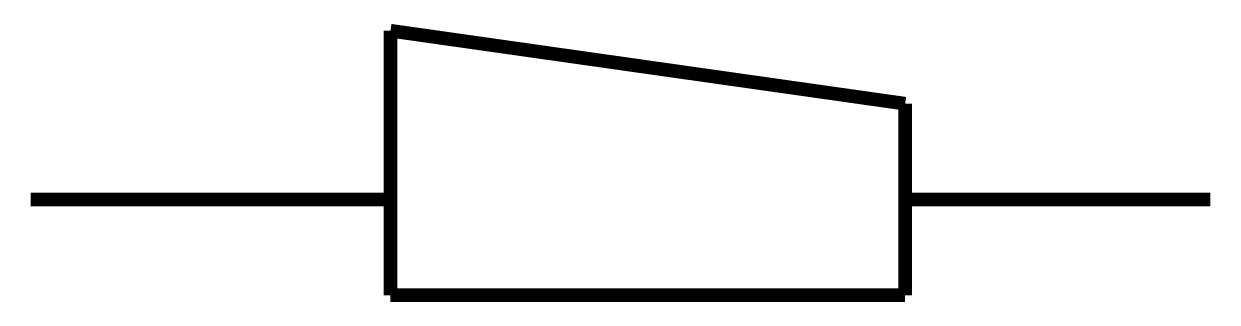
# Model space of a CAD drawing. Extents: x -0.2 to 43.5, y -3.8 to 6.4.
import ezdxf

# ---------------------------------------------------------------- set-up
doc = ezdxf.new("R2010")
doc.units = 0
doc.linetypes.add('CONTINUOUS1', pattern=[0])
doc.layers.add('003_THICK', color=7, linetype='CONTINUOUS1')

msp = doc.modelspace()

# ---------------------------------------------------------------- linework, layer by layer
at = {"layer": '003_THICK', "const_width": 0.5}
for points in [[(13.194, 6.18), (32.067, 3.507)], [(13.194, 6.18), (13.194, -3.507)], [(32.067, 3.507), (32.067, -3.507)], [(0, 0), (13.194, 0)], [(32.067, 0), (43.257, 0)], [(32.067, -3.507), (13.194, -3.507)]]:
    msp.add_lwpolyline(points, dxfattribs=at)

doc.saveas('drawing.dxf')
